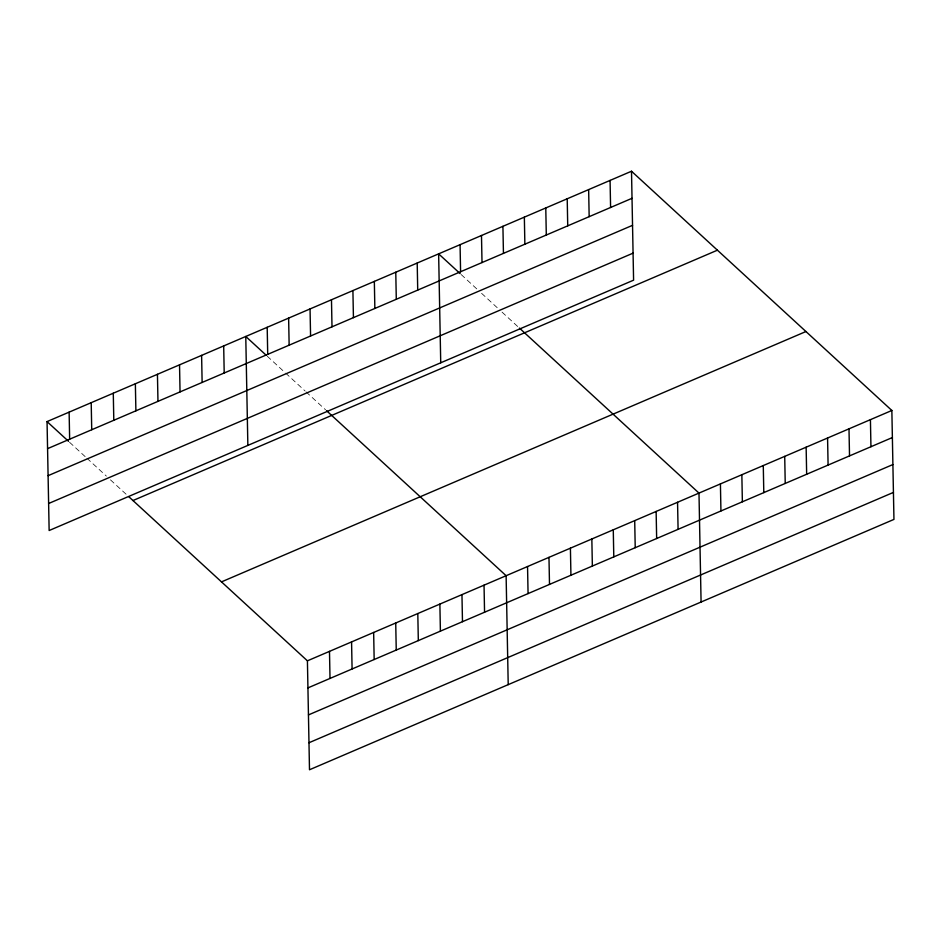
<?xml version="1.0" encoding="UTF-8"?>
<svg xmlns="http://www.w3.org/2000/svg" width="941" height="941" viewBox="0 0 941 941"><rect width="100%" height="100%" fill="white"/><g stroke="black" fill="none" stroke-linecap="round" stroke-linejoin="round"><path stroke-width="0.71" stroke-dasharray="4.71 3.53" d="M461.137 274.525L477.499 289.569M481.592 293.333L497.954 308.366M502.047 312.13L518.409 327.162M267.244 356.204L284.629 372.189M285.652 373.118L305.084 390.986M306.107 391.926L325.539 409.782M69.552 442.27L85.913 457.302M86.937 458.243L106.38 476.099M110.462 479.863L126.835 494.895"/><path stroke-width="1.41" d="M631.505 171.238L633.587 280.171L49.144 530.524L47.05 421.592L631.505 171.238L891.856 410.476L893.95 519.408L309.495 769.762L307.413 660.829L128.882 496.777M47.568 448.657L632.023 198.304M48.085 475.675L632.54 225.322M48.626 503.506L633.07 253.153M132.963 500.541L717.418 250.188M221.488 581.879L805.943 331.526M307.413 660.829L891.856 410.476M307.93 687.895L892.374 437.541M308.448 714.913L892.891 464.56M308.977 742.743L893.432 492.402M460.114 273.596L438.635 253.858L440.729 362.791M519.432 328.103L698.987 493.096L701.08 602.028M266.221 355.263L245.766 336.466L247.859 445.399M326.562 410.723L506.117 575.704L508.211 684.648M47.05 421.592L68.528 441.329M870.425 419.662L870.943 446.728M848.994 428.837L849.523 455.903M827.574 438.012L828.092 465.089M806.143 447.198L806.66 474.264M784.712 456.373L785.229 483.439M763.28 465.56L763.798 492.625M741.849 474.735L742.367 501.8M720.418 483.909L720.935 510.987M677.555 502.271L678.085 529.336M656.136 511.457L656.653 538.523M634.705 520.632L635.222 547.697M610.074 180.413L610.591 207.49M613.273 529.807L613.791 556.884M588.643 189.6L589.16 216.665M591.842 538.993L592.36 566.059M567.211 198.774L567.729 225.84M570.411 548.168L570.928 575.233M545.78 207.961L546.298 235.027M548.979 557.354L549.497 584.42M524.349 217.136L524.866 244.201M527.548 566.529L528.066 593.595M502.917 226.311L503.447 253.388M481.486 235.497L482.015 262.563M484.039 585.161L484.556 612.238M460.067 244.672L460.584 271.737M461.96 594.618L462.478 621.695M439.882 604.087L440.4 631.152M417.204 263.033L417.722 290.099M417.804 613.544L418.322 640.609M395.773 272.208L396.29 299.285M395.726 623.001L396.243 650.066M374.342 281.394L374.859 308.46M373.648 632.458L374.165 659.523M352.91 290.569L353.428 317.646M351.569 641.915L352.087 668.98M331.479 299.756L331.997 326.821M329.491 651.372L330.009 678.437M310.048 308.93L310.577 335.996M288.628 318.105L289.146 345.182M267.197 327.292L267.714 354.357M223.687 345.923L224.205 373.001M201.609 355.38L202.127 382.458M179.531 364.837L180.049 391.915M157.441 374.295L157.97 401.372M135.363 383.752L135.892 410.829M113.285 393.22L113.802 420.286M91.206 402.677L91.724 429.743M69.128 412.134L69.646 439.2"/></g></svg>
